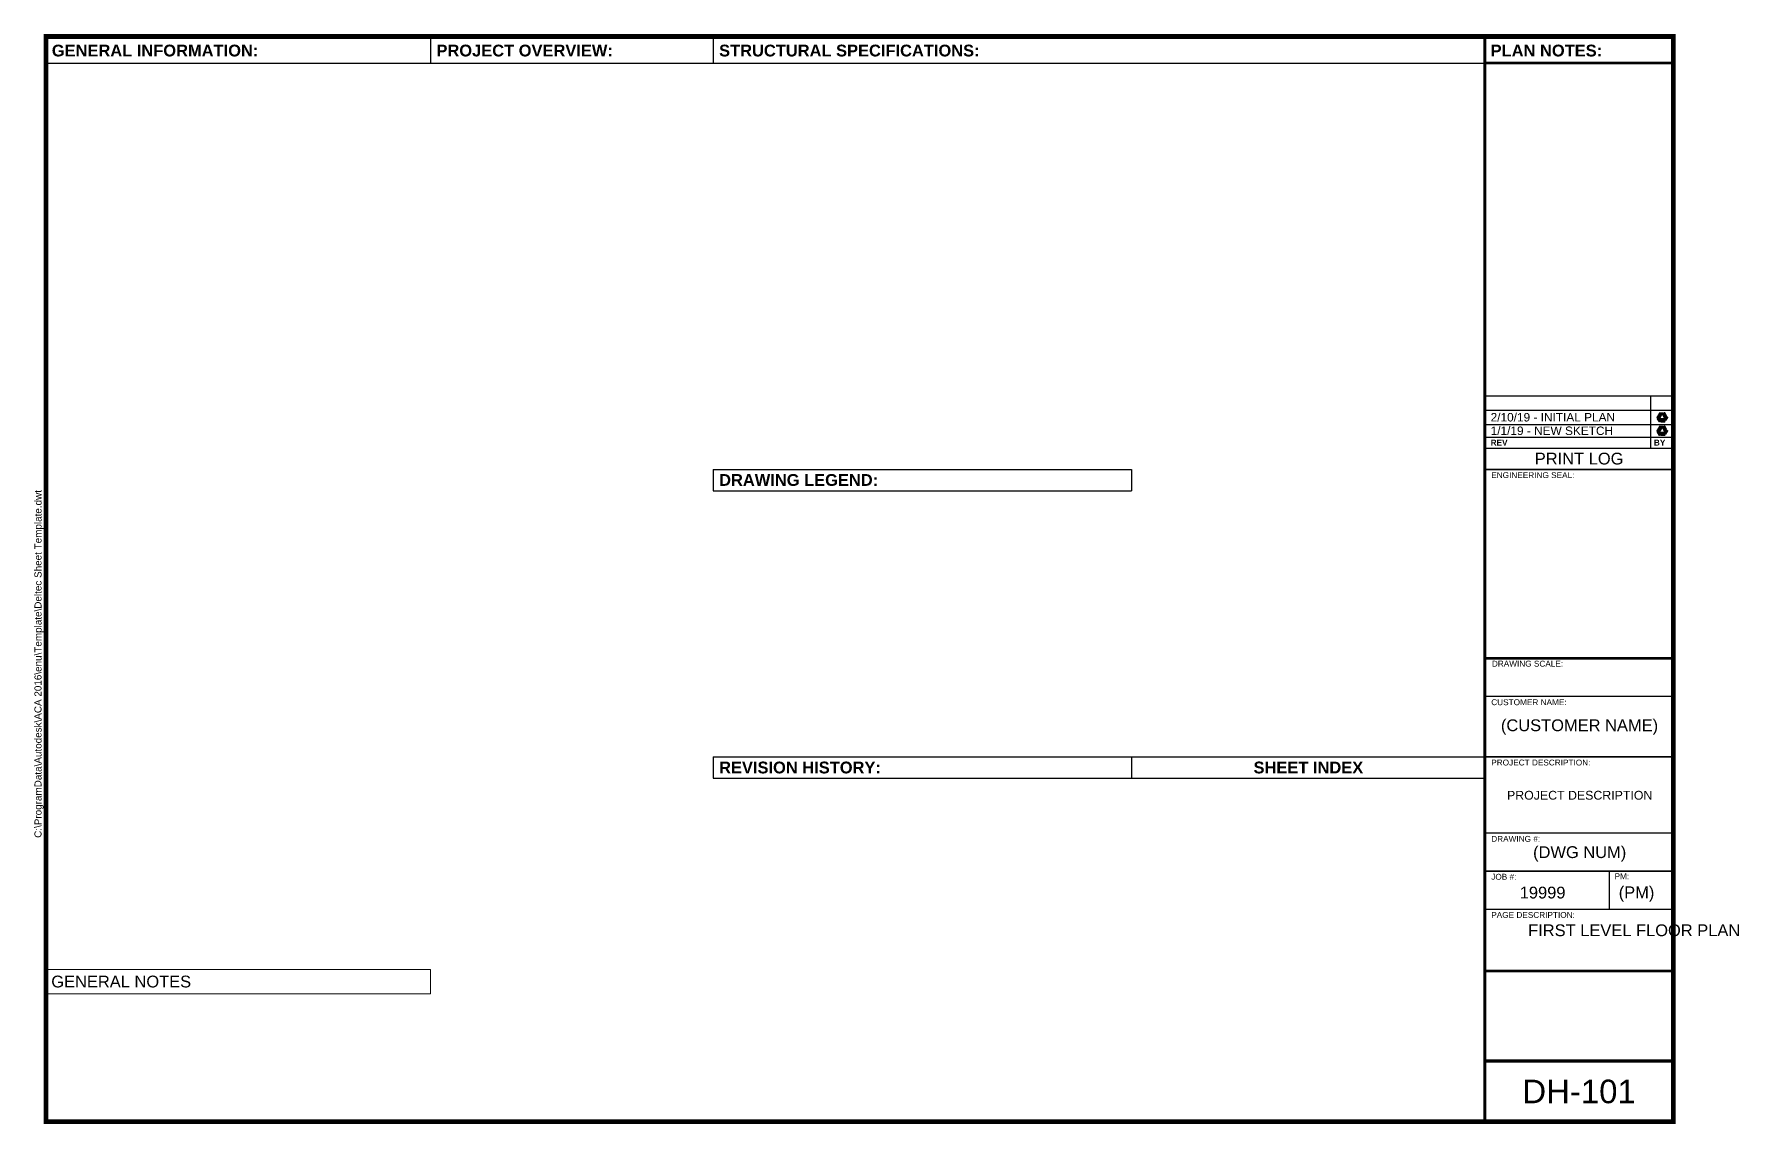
# Paper-space layout '999 COVER' of a CAD drawing. Header units: inches. Extents: x -0.3 to 35.9, y -0.1 to 23.
import ezdxf
from ezdxf.enums import TextEntityAlignment as Align

# ---------------------------------------------------------------- set-up
doc = ezdxf.new("R2010")
doc.units = ezdxf.units.IN
doc.header["$LTSCALE"] = 10
doc.header["$MEASUREMENT"] = 0
doc.layers.get('0').update_dxf_attribs({"linetype": 'CONTINUOUS'})
doc.layers.get('DefPoints').update_dxf_attribs({"linetype": 'CONTINUOUS'})
doc.layers.add('VIEWPORT', color=14, linetype='CONTINUOUS', plot=False)
doc.styles.get("Standard").update_dxf_attribs({"font": 'arial.ttf'})
doc.styles.add('style1', font='arial.ttf')
doc.styles.add('style2', font='arialbd.ttf')
picture_1 = doc.add_image_def('image1.jpg', size_in_pixel=(1114, 539))

# ---------------------------------------------------------------- blocks, each defined once
blk = doc.blocks.new('*T91')
at = {"color": 0, "linetype": 'ByBlock', "lineweight": -2, "transparency": 16777216}
for p, q in [((0, 0), (16.39, 0)), ((0, 0), (0, -0.453)), ((8.877, 0), (8.877, -0.453)), ((16.39, 0), (16.39, -0.453)), ((0, -0.453), (16.39, -0.453))]:
    blk.add_line(p, q, dxfattribs=at)
at = {"color": 0, "transparency": 16777216, "char_height": 0.25, "style": 'style2'}
for s, insert, width, attachment_point in [('REVISION HISTORY:', (0.125, -0.227), 8.62669, 4), ('SHEET INDEX', (12.633, -0.227), 7.39302, 5)]:
    blk.add_mtext(s, dxfattribs=dict(at, insert=insert, width=width, attachment_point=attachment_point))
blk = doc.blocks.new('*T92')
at = {"layer": 'DefPoints', "color": 8, "linetype": 'ByBlock', "lineweight": 0, "transparency": 16777216}
for p, q in [((0, 0), (8.176, 0)), ((0, 0), (0, -0.521)), ((8.176, 0), (8.176, -0.521)), ((0, -0.521), (8.176, -0.521))]:
    blk.add_line(p, q, dxfattribs=at)
at = {"color": 0, "transparency": 16777216, "insert": (0.125, -0.26), "char_height": 0.25, "width": 7.92557, "attachment_point": 4, "style": 'style1'}
blk.add_mtext('GENERAL NOTES', dxfattribs=at)
blk = doc.blocks.new('*T93')
at = {"color": 0, "linetype": 'ByBlock', "lineweight": -2, "transparency": 16777216}
for p, q in [((0, 0), (30.542, 0)), ((0, 0), (0, -0.528)), ((8.165, 0), (8.165, -0.528)), ((14.165, 0), (14.165, -0.528)), ((30.542, 0), (30.542, -0.528)), ((0, -0.528), (30.542, -0.528))]:
    blk.add_line(p, q, dxfattribs=at)
at = {"color": 0, "transparency": 16777216, "char_height": 0.25, "attachment_point": 4, "style": 'style2'}
for s, insert, width in [('GENERAL INFORMATION:', (0.125, -0.264), 7.91507), ('PROJECT OVERVIEW:', (8.29, -0.264), 5.75), ('STRUCTURAL SPECIFICATIONS:', (14.29, -0.264), 16.12678)]:
    blk.add_mtext(s, dxfattribs=dict(at, insert=insert, width=width))
blk = doc.blocks.new('*T94')
at = {"color": 0, "linetype": 'ByBlock', "lineweight": -2, "transparency": 16777216}
for p, q in [((0, 0), (4.005, 0)), ((0, 0), (0, -0.528)), ((4.005, 0), (4.005, -0.528)), ((0, -0.528), (4.005, -0.528))]:
    blk.add_line(p, q, dxfattribs=at)
at = {"color": 0, "transparency": 16777216, "insert": (0.125, -0.264), "char_height": 0.25, "width": 3.75549, "attachment_point": 4, "style": 'style2'}
blk.add_mtext('PLAN NOTES:', dxfattribs=at)
blk = doc.blocks.new('*T95')
at = {"color": 0, "linetype": 'ByBlock', "lineweight": -2, "transparency": 16777216}
for p, q in [((0, 0), (8.877, 0)), ((0, 0), (0, -0.453)), ((8.877, 0), (8.877, -0.453)), ((0, -0.453), (8.877, -0.453))]:
    blk.add_line(p, q, dxfattribs=at)
at = {"color": 0, "transparency": 16777216, "insert": (0.125, -0.227), "char_height": 0.25, "width": 8.62669, "attachment_point": 4, "style": 'style2'}
blk.add_mtext('DRAWING LEGEND:', dxfattribs=at)
blk = doc.blocks.new('*U90')
at = {"const_width": 0.1}
blk.add_lwpolyline([(-0.055, -0.05), (34.492, -0.05), (34.492, 22.982), (-0.055, 22.982)], close=True, dxfattribs=at)
blk.add_lwpolyline([(-0.055, 22.982), (30.487, 22.982), (30.487, -0.05), (-0.055, -0.05)], close=True)
blk.add_lwpolyline([(-0.055, 22.982), (30.487, 22.982), (30.487, -0.05), (-0.055, -0.05)], close=True)
for points, const_width in [([(30.487, 22.982), (30.487, -0.05)], 0.0625), ([(30.487, 9.701), (30.487, 22.982)], 0.0469), ([(30.463, 22.418), (34.492, 22.418)], 0.0625), ([(30.487, 13.793), (34.492, 13.793)], 0.0312), ([(34.505, 9.782), (30.5, 9.782)], 0.0501), ([(34.505, 8.974), (30.5, 8.974)], 0.0312), ([(30.5, 7.69), (34.505, 7.69)], 0.0312), ([(34.505, 6.073), (30.5, 6.073)], 0.0312), ([(30.5, 5.264), (34.505, 5.264)], 0.0312), ([(33.13, 5.264), (33.13, 4.456)], 0.0312), ([(30.5, 4.456), (34.505, 4.456)], 0.0312), ([(30.5, 3.145), (34.505, 3.145)], 0.0501), ([(30.487, 1.227), (34.492, 1.227)], 0.0501)]:
    blk.add_lwpolyline(points, dxfattribs=dict(const_width=const_width))
for name, p in [('*T93', (-0.055, 22.945)), ('*T94', (30.487, 22.945)), ('*T95', (14.11, 13.793)), ('*T91', (14.11, 7.69)), ('*T92', (-0.066, 3.18))]:
    blk.add_blockref(name, p)
at = {"style": 'style1'}
for s, p in [('ENGINEERING SEAL:', (30.625, 13.608)), ('DRAWING SCALE:', (30.638, 9.606)), ('CUSTOMER NAME:', (30.625, 8.788)), ('PROJECT DESCRIPTION:', (30.625, 7.508)), ('DRAWING #:', (30.625, 5.888)), ('JOB #:', (30.625, 5.083)), ('PM:', (33.242, 5.094)), ('PAGE DESCRIPTION:', (30.625, 4.273))]:
    blk.add_text(s, height=0.125, dxfattribs=at).set_placement(p)
for tag, p in [('SCALE', (32.502, 9.378)), ('DRAWINGNUMBER', (32.502, 5.668)), ('JOBNUMBER', (31.715, 4.81)), ('PM', (33.709, 4.815))]:
    blk.add_attdef(tag, text='', height=0.25, dxfattribs=at).set_placement(p, align=Align.MIDDLE_CENTER)
for tag, p, height in [('CUSTOMERNAME_001', (30.882, 8.407), 0.25), ('PROJDESC_001', (30.84, 6.94), 0.188), ('PAGEDESC_001', (30.744, 3.881), 0.25), ('PAGEDESC_002', (32.047, 3.465), 0.25)]:
    blk.add_attdef(tag, p, '', height=height, dxfattribs=at)
at = {"layer": 'VIEWPORT', "color": 0, "style": 'style1', "flags": 8}
blk.add_attdef('FNAME', (-0.148, 5.972), '', height=0.15, rotation=90, dxfattribs=at)
image = blk.add_image(picture_1, insert=(30.5, 1.25), size_in_units=(3.959, 1.915), dxfattribs=dict(fade=32))
image.dxf.flags = 15
blk = doc.blocks.new('DELTEC_LOGO_2018')
for points in [[(0.04, 0.37), (0.21, 0.65), (0.46, 0.65), (0.62, 0.36, 0.722925), (0.66, 0.39), (0.49, 0.7), (0.18, 0.7), (0, 0.39, 0.98201)], [(0.67, 0.06), (0.35, 0.07), (0.22, 0.28), (0.39, 0.57, 0.722925), (0.35, 0.59), (0.17, 0.28), (0.32, 0.02), (0.67, 0.02, 0.98201)], [(0.62, 0.76), (0.78, 0.48), (0.65, 0.26), (0.32, 0.26, 0.722925), (0.33, 0.22), (0.68, 0.22), (0.83, 0.48), (0.66, 0.78, 0.98201)]]:
    blk.add_lwpolyline(points, format="xyb", close=True)
for points in [[(0.27, 0.56), (0.11, 0.28), (0.26, 0.03, -0.835371), (0.22, 0.01), (0.06, 0.28), (0.23, 0.58, -0.939451), (0.27, 0.56, 0.201759)], [(0.67, 0.47), (0.52, 0.75), (0.22, 0.75, -0.835371), (0.22, 0.79), (0.54, 0.79), (0.72, 0.49, -0.939451), (0.67, 0.47, 0.201759)], [(0.39, 0.17), (0.71, 0.17), (0.85, 0.42, -0.835371), (0.9, 0.39), (0.74, 0.12), (0.39, 0.12, -0.939451), (0.39, 0.17, 0.201759)]]:
    blk.add_lwpolyline(points, format="xyb")
blk = doc.blocks.new('*T83')
at = {"color": 0, "linetype": 'ByBlock', "lineweight": -2, "transparency": 16777216}
for p, q in [((0, 1.559), (4.005, 1.559)), ((0, 0), (0, 1.559)), ((3.528, 0.453), (3.528, 1.559)), ((4.005, 0), (4.005, 1.559)), ((0, 1.256), (4.005, 1.256)), ((0, 0.954), (4.005, 0.954)), ((0, 0.682), (4.005, 0.682)), ((0, 0.453), (4.005, 0.453)), ((0, 0), (4.005, 0))]:
    blk.add_line(p, q, dxfattribs=at)
at = {"color": 0, "transparency": 16777216, "xscale": 0.25, "yscale": 0.25, "zscale": 0.25}
for p in [(3.655, 1.005, 0), (3.655, 0.719, 0)]:
    blk.add_blockref('DELTEC_LOGO_2018', p, dxfattribs=at)
at = {"color": 0, "transparency": 16777216, "attachment_point": 4}
for s, insert, char_height, width, style in [('2/10/19 - INITIAL PLAN', (0.125, 1.105), 0.18, 3.27806, 'style1'), ('1/1/19 - NEW SKETCH', (0.125, 0.818), 0.18, 3.27806, 'style1'), ('REV', (0.125, 0.568), 0.125, 3.27806, 'style2'), ('BY', (3.591, 0.568), 0.125, 0.35243, 'style2')]:
    blk.add_mtext(s, dxfattribs=dict(at, insert=insert, char_height=char_height, width=width, style=style))
at = {"color": 0, "transparency": 16777216, "insert": (2.003, 0.227), "char_height": 0.25, "width": 3.88049, "attachment_point": 5}
blk.add_mtext('PRINT LOG', dxfattribs=at)

psp = doc.layouts.new('999 COVER')

# ---------------------------------------------------------------- block references
ref = psp.add_blockref('*U90', (0, 0))
ref.add_attrib('CUSTOMERNAME_001', '(CUSTOMER NAME)', (30.83, 8.236), dxfattribs={"height": 0.25, "style": 'style1'})
ref.add_attrib('PROJDESC_001', 'PROJECT DESCRIPTION', (30.96, 6.782), dxfattribs={"height": 0.1875, "style": 'style1'})
ref.add_attrib('DRAWINGNUMBER', '(DWG NUM)', dxfattribs={"height": 0.25, "style": 'style1'}).set_placement((32.502, 5.668), align=Align.MIDDLE_CENTER)
ref.add_attrib('JOBNUMBER', '19999', dxfattribs={"height": 0.25, "style": 'style1'}).set_placement((31.715, 4.81), align=Align.MIDDLE_CENTER)
ref.add_attrib('FNAME', 'C:\\ProgramData\\Autodesk\\ACA 2016\\enu\\Template\\Deltec Sheet Template.dwt', (-0.148, 5.972), dxfattribs={"layer": 'VIEWPORT', "color": 0, "height": 0.15021, "rotation": 90, "style": 'style1'})
ref.add_attrib('PM', '(PM)', dxfattribs={"height": 0.25, "style": 'style1'}).set_placement((33.709, 4.815), align=Align.MIDDLE_CENTER)
ref.add_attrib('PAGEDESC_001', 'FIRST LEVEL FLOOR PLAN', (31.408, 3.885), dxfattribs={"height": 0.25, "style": 'style1'})
ref.add_attrib('SH#', 'DH-101', dxfattribs={"height": 0.5, "style": 'style1'}).set_placement((32.489, 0.589), align=Align.MIDDLE_CENTER)
psp.add_blockref('*T83', (30.487, 13.793))

doc.saveas('drawing.dxf')
